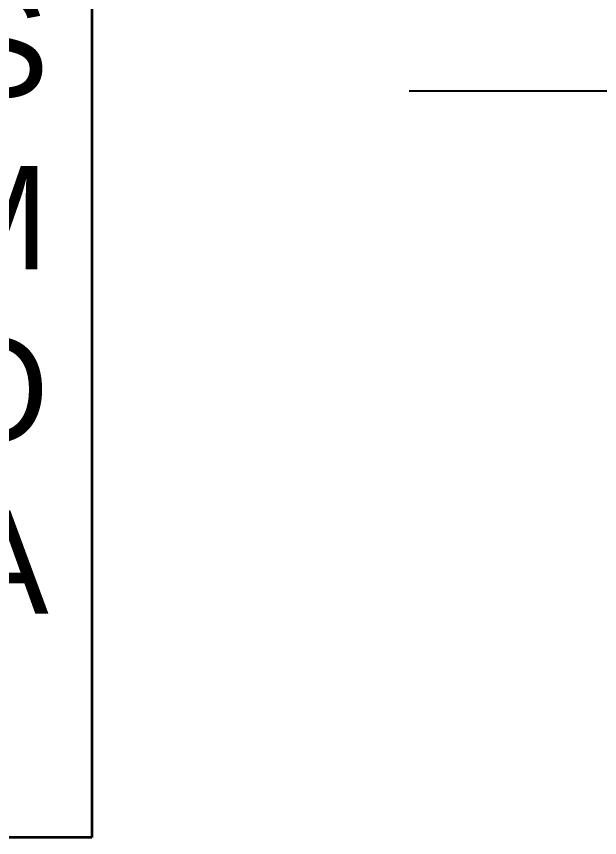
# Model space of a CAD drawing. Header units: inches. Extents: x 37 to 357, y 80 to 422.
# Drawn here: x 169.25 to 188.4, y 330.73 to 357.71 of the extents above; entities that cross this region are included whole.
import ezdxf

# ---------------------------------------------------------------- set-up
doc = ezdxf.new("R2010")
doc.units = ezdxf.units.IN
doc.header["$MEASUREMENT"] = 0
doc.layers.add('PDF-TEXT', color=7, linetype='Continuous', lineweight=35)
doc.styles.add('BOO', font='GOTHIC.TTF', dxfattribs={"height": 6})

# ---------------------------------------------------------------- blocks, each defined once
blk = doc.blocks.new('HOOD BEHIND EXHAUST HOOD')
blk.add_line((9382.52736, 852.36081), (9648.54791, 852.36081))
at = {"layer": 'PDF-TEXT', "insert": (9194.68456, 884.11139), "char_height": 6, "width": 166.4256171, "attachment_point": 4, "style": 'BOO', "bg_fill": 16, "box_fill_scale": 1.5, "bg_fill_color": 256, "bg_fill_transparency": 0}
blk.add_mtext('\\pxa0.5,qj;{\\fCentury Gothic|b1|i0|c0|p34;\\LACCORDING TO 2022 CMC, SECTION 507.4.2.1 MINERAL WOOL BATTS OR CERAMIC FIBER BLANKET:\\P\\pa0.25;}WHERE A CLEARANCE REDUCTION SYSTEM CONSISTING OF 0.027 OF AN INCH (0.686 MM) (22 GAUGE) SHEET METAL ON 1 INCH (25.4 MM) MINERAL WOOL BATTS OR CERAMIC FIBER BLANKET REINFORCED WITH WIRE MESH OR EQUIVALENT SPACED 1 INCH (25.4 MM) ON NONCOMBUSTIBLE SPACERS IS PROVIDED, THERE SHALL BE A MINIMUM OF 3 INCHES (76 MM) CLEARANCE TO COMBUSTIBLE MATERIAL. [NFPA 96:4.2.3.2]', dxfattribs=at)

msp = doc.modelspace()

# ---------------------------------------------------------------- block references
at = {"xscale": 0.5657759522830257, "yscale": 0.5657759522830257, "zscale": 0.5657759522830257}
msp.add_blockref('HOOD BEHIND EXHAUST HOOD', (-5126.265, -126.98), dxfattribs=at)

doc.saveas('drawing.dxf')
